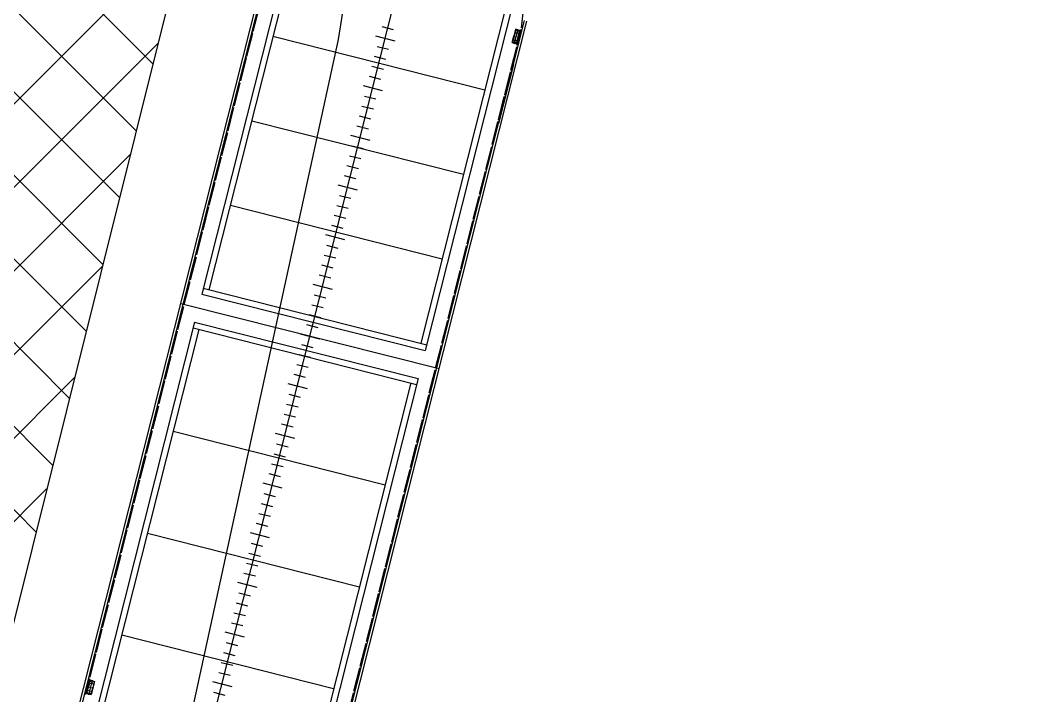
# Model space of a CAD drawing. Header units: metres. Extents: x 267365 to 277461, y 2088854 to 2108025.
# Drawn here: x 273053.7 to 273269.7, y 2095593.9 to 2095739.1 of the extents above; entities that cross this region are included whole.
import ezdxf

# ---------------------------------------------------------------- set-up
doc = ezdxf.new("R2010")
doc.units = ezdxf.units.M
doc.linetypes.add('ACAD_ISO02W100', pattern=[15, 12, -3])
doc.linetypes.add('DASHEDX2', pattern=[38.1, 25.4, -12.7])
doc.layers.add('PORT', color=5, linetype='Continuous')
doc.layers.add('village', color=3, linetype='Continuous')

msp = doc.modelspace()

# ---------------------------------------------------------------- linework, layer by layer
at = {"color": 30}
for p, q in [((273070.69, 2095491.76), (273148.8, 2095800.78)), ((273070.69, 2095491.76), (273148.8, 2095800.78)), ((273070.69, 2095491.76), (273148.8, 2095800.78)), ((273062.95, 2095578.02), (273107.17, 2095752.93)), ((273062.95, 2095578.02), (273107.17, 2095752.93)), ((273062.95, 2095578.02), (273107.17, 2095752.93)), ((273099.75, 2095721.35), (273107.7, 2095752.8)), ((273099.75, 2095721.35), (273107.7, 2095752.8)), ((273099.75, 2095721.35), (273107.7, 2095752.8)), ((273105.31, 2095743.34), (273102.11, 2095730.66)), ((273105.31, 2095743.34), (273102.11, 2095730.66)), ((273105.31, 2095743.34), (273102.11, 2095730.66)), ((273103.85, 2095736.68), (273105.1, 2095741.64)), ((273103.85, 2095736.68), (273105.1, 2095741.64)), ((273103.85, 2095736.68), (273105.1, 2095741.64)), ((273161.53, 2095737.44), (273162.11, 2095742.56)), ((273161.53, 2095737.44), (273162.11, 2095742.56)), ((273161.53, 2095737.44), (273162.11, 2095742.56)), ((273110.31, 2095531.65), (273162.69, 2095738.9)), ((273110.31, 2095531.65), (273162.69, 2095738.9)), ((273110.31, 2095531.65), (273162.69, 2095738.9)), ((273154.21, 2095707.58), (273162.16, 2095739.03)), ((273154.21, 2095707.58), (273162.16, 2095739.03)), ((273154.21, 2095707.58), (273162.16, 2095739.03)), ((273102.5, 2095731.34), (273103.75, 2095736.3)), ((273102.5, 2095731.34), (273103.75, 2095736.3)), ((273102.5, 2095731.34), (273103.75, 2095736.3)), ((273133.99, 2095737.02), (273131.53, 2095737.64)), ((273133.99, 2095737.02), (273131.53, 2095737.64)), ((273133.99, 2095737.02), (273131.53, 2095737.64)), ((273160.26, 2095737.07), (273159.55, 2095734.27)), ((273160.26, 2095737.07), (273159.55, 2095734.27)), ((273160.26, 2095737.07), (273159.55, 2095734.27)), ((273160.24, 2095737.12), (273159.88, 2095735.69)), ((273160.24, 2095737.12), (273159.88, 2095735.69)), ((273160.24, 2095737.12), (273159.88, 2095735.69)), ((273160.72, 2095737), (273160.24, 2095737.12)), ((273160.72, 2095737), (273160.24, 2095737.12)), ((273160.72, 2095737), (273160.24, 2095737.12)), ((273161.17, 2095736.84), (273160.26, 2095737.07)), ((273161.17, 2095736.84), (273160.26, 2095737.07)), ((273161.17, 2095736.84), (273160.26, 2095737.07)), ((273160.46, 2095734.04), (273161.17, 2095736.84)), ((273160.46, 2095734.04), (273161.17, 2095736.84)), ((273160.46, 2095734.04), (273161.17, 2095736.84)), ((273160.77, 2095736.64), (273160.51, 2095736.71)), ((273160.77, 2095736.64), (273160.51, 2095736.71)), ((273160.77, 2095736.64), (273160.51, 2095736.71)), ((273160.53, 2095733.71), (273161.38, 2095737.08)), ((273160.53, 2095733.71), (273161.38, 2095737.08)), ((273160.53, 2095733.71), (273161.38, 2095737.08)), ((273160.89, 2095736.91), (273160.54, 2095737)), ((273160.89, 2095736.91), (273160.54, 2095737)), ((273160.89, 2095736.91), (273160.54, 2095737)), ((273160.62, 2095733.69), (273161.47, 2095737.05)), ((273160.62, 2095733.69), (273161.47, 2095737.05)), ((273160.62, 2095733.69), (273161.47, 2095737.05)), ((273160.72, 2095737), (273161.2, 2095736.88)), ((273160.72, 2095737), (273161.2, 2095736.88)), ((273160.72, 2095737), (273161.2, 2095736.88)), ((273161.2, 2095736.88), (273160.84, 2095735.44)), ((273161.2, 2095736.88), (273160.84, 2095735.44)), ((273161.2, 2095736.88), (273160.84, 2095735.44)), ((273108.09, 2095735.62), (273153.65, 2095724.1)), ((273108.09, 2095735.62), (273153.65, 2095724.1)), ((273108.09, 2095735.62), (273153.65, 2095724.1)), ((273130.15, 2095735.72), (273134.29, 2095734.67)), ((273130.15, 2095735.72), (273134.29, 2095734.67)), ((273130.15, 2095735.72), (273134.29, 2095734.67)), ((273154.21, 2095707.58), (273161.13, 2095734.97)), ((273154.21, 2095707.58), (273161.13, 2095734.97)), ((273154.21, 2095707.58), (273161.13, 2095734.97)), ((273159.52, 2095734.25), (273159.88, 2095735.69)), ((273159.52, 2095734.25), (273159.88, 2095735.69)), ((273159.52, 2095734.25), (273159.88, 2095735.69)), ((273159.52, 2095734.25), (273160.48, 2095734.01)), ((273159.52, 2095734.25), (273160.48, 2095734.01)), ((273159.52, 2095734.25), (273160.48, 2095734.01)), ((273160.46, 2095734.04), (273159.55, 2095734.27)), ((273160.46, 2095734.04), (273159.55, 2095734.27)), ((273160.46, 2095734.04), (273159.55, 2095734.27)), ((273160.21, 2095734.42), (273159.95, 2095734.48)), ((273160.21, 2095734.42), (273159.95, 2095734.48)), ((273160.21, 2095734.42), (273159.95, 2095734.48)), ((273160.48, 2095734.01), (273160.84, 2095735.44)), ((273160.48, 2095734.01), (273160.84, 2095735.44)), ((273160.48, 2095734.01), (273160.84, 2095735.44)), ((273132.91, 2095732.75), (273130.45, 2095733.37)), ((273132.91, 2095732.75), (273130.45, 2095733.37)), ((273132.91, 2095732.75), (273130.45, 2095733.37)), ((273159.24, 2095728.36), (273160.49, 2095733.32)), ((273159.24, 2095728.36), (273160.49, 2095733.32)), ((273159.24, 2095728.36), (273160.49, 2095733.32)), ((273101.15, 2095726.01), (273102.4, 2095730.96)), ((273101.15, 2095726.01), (273102.4, 2095730.96)), ((273101.15, 2095726.01), (273102.4, 2095730.96)), ((273132.37, 2095730.61), (273129.91, 2095731.24)), ((273132.37, 2095730.61), (273129.91, 2095731.24)), ((273132.37, 2095730.61), (273129.91, 2095731.24)), ((273131.83, 2095728.48), (273129.37, 2095729.1)), ((273131.83, 2095728.48), (273129.37, 2095729.1)), ((273131.83, 2095728.48), (273129.37, 2095729.1)), ((273159.77, 2095729.58), (273156.56, 2095716.89)), ((273159.77, 2095729.58), (273156.56, 2095716.89)), ((273159.77, 2095729.58), (273156.56, 2095716.89)), ((273157.89, 2095723.02), (273159.14, 2095727.98)), ((273157.89, 2095723.02), (273159.14, 2095727.98)), ((273157.89, 2095723.02), (273159.14, 2095727.98)), ((273099.8, 2095720.67), (273101.05, 2095725.62)), ((273099.8, 2095720.67), (273101.05, 2095725.62)), ((273099.8, 2095720.67), (273101.05, 2095725.62)), ((273131.3, 2095726.34), (273128.83, 2095726.97)), ((273131.3, 2095726.34), (273128.83, 2095726.97)), ((273131.3, 2095726.34), (273128.83, 2095726.97)), ((273127.46, 2095725.04), (273131.59, 2095724)), ((273127.46, 2095725.04), (273131.59, 2095724)), ((273127.46, 2095725.04), (273131.59, 2095724)), ((273063.48, 2095577.83), (273099.76, 2095721.35)), ((273063.48, 2095577.83), (273099.76, 2095721.35)), ((273063.48, 2095577.83), (273099.76, 2095721.35)), ((273130.22, 2095722.07), (273127.75, 2095722.7)), ((273130.22, 2095722.07), (273127.75, 2095722.7)), ((273130.22, 2095722.07), (273127.75, 2095722.7)), ((273156.54, 2095717.68), (273157.79, 2095722.64)), ((273156.54, 2095717.68), (273157.79, 2095722.64)), ((273156.54, 2095717.68), (273157.79, 2095722.64)), ((273098.45, 2095715.33), (273099.7, 2095720.29)), ((273098.45, 2095715.33), (273099.7, 2095720.29)), ((273098.45, 2095715.33), (273099.7, 2095720.29)), ((273129.68, 2095719.94), (273127.21, 2095720.56)), ((273129.68, 2095719.94), (273127.21, 2095720.56)), ((273129.68, 2095719.94), (273127.21, 2095720.56)), ((273103.51, 2095717.47), (273149.06, 2095705.95)), ((273103.51, 2095717.47), (273149.06, 2095705.95)), ((273103.51, 2095717.47), (273149.06, 2095705.95)), ((273129.14, 2095717.8), (273126.67, 2095718.43)), ((273129.14, 2095717.8), (273126.67, 2095718.43)), ((273129.14, 2095717.8), (273126.67, 2095718.43)), ((273155.19, 2095712.35), (273156.45, 2095717.3)), ((273155.19, 2095712.35), (273156.45, 2095717.3)), ((273155.19, 2095712.35), (273156.45, 2095717.3)), ((273097.1, 2095709.99), (273098.36, 2095714.95)), ((273097.1, 2095709.99), (273098.36, 2095714.95)), ((273097.1, 2095709.99), (273098.36, 2095714.95)), ((273128.6, 2095715.67), (273126.13, 2095716.29)), ((273128.6, 2095715.67), (273126.13, 2095716.29)), ((273128.6, 2095715.67), (273126.13, 2095716.29)), ((273124.76, 2095714.37), (273128.89, 2095713.32)), ((273124.76, 2095714.37), (273128.89, 2095713.32)), ((273124.76, 2095714.37), (273128.89, 2095713.32)), ((273127.52, 2095711.4), (273125.05, 2095712.02)), ((273127.52, 2095711.4), (273125.05, 2095712.02)), ((273127.52, 2095711.4), (273125.05, 2095712.02)), ((273153.84, 2095707.01), (273155.1, 2095711.96)), ((273153.84, 2095707.01), (273155.1, 2095711.96)), ((273153.84, 2095707.01), (273155.1, 2095711.96)), ((273095.75, 2095704.65), (273097.01, 2095709.61)), ((273095.75, 2095704.65), (273097.01, 2095709.61)), ((273095.75, 2095704.65), (273097.01, 2095709.61)), ((273126.98, 2095709.26), (273124.51, 2095709.88)), ((273126.98, 2095709.26), (273124.51, 2095709.88)), ((273126.98, 2095709.26), (273124.51, 2095709.88)), ((273123.01, 2095584.15), (273154.21, 2095707.58)), ((273123.01, 2095584.15), (273154.21, 2095707.58)), ((273123.01, 2095584.15), (273154.21, 2095707.58)), ((273126.44, 2095707.13), (273123.97, 2095707.75)), ((273126.44, 2095707.13), (273123.97, 2095707.75)), ((273126.44, 2095707.13), (273123.97, 2095707.75)), ((273152.49, 2095701.67), (273153.75, 2095706.63)), ((273152.49, 2095701.67), (273153.75, 2095706.63)), ((273152.49, 2095701.67), (273153.75, 2095706.63)), ((273094.4, 2095699.31), (273095.66, 2095704.27)), ((273094.4, 2095699.31), (273095.66, 2095704.27)), ((273094.4, 2095699.31), (273095.66, 2095704.27)), ((273125.9, 2095704.99), (273123.43, 2095705.61)), ((273125.9, 2095704.99), (273123.43, 2095705.61)), ((273125.9, 2095704.99), (273123.43, 2095705.61)), ((273122.06, 2095703.69), (273126.19, 2095702.64)), ((273122.06, 2095703.69), (273126.19, 2095702.64)), ((273122.06, 2095703.69), (273126.19, 2095702.64)), ((273124.82, 2095700.72), (273122.35, 2095701.34)), ((273124.82, 2095700.72), (273122.35, 2095701.34)), ((273124.82, 2095700.72), (273122.35, 2095701.34)), ((273151.14, 2095696.33), (273152.4, 2095701.29)), ((273151.14, 2095696.33), (273152.4, 2095701.29)), ((273151.14, 2095696.33), (273152.4, 2095701.29)), ((273093.05, 2095693.98), (273094.31, 2095698.93)), ((273093.05, 2095693.98), (273094.31, 2095698.93)), ((273093.05, 2095693.98), (273094.31, 2095698.93)), ((273098.92, 2095699.32), (273144.47, 2095687.8)), ((273098.92, 2095699.32), (273144.47, 2095687.8)), ((273098.92, 2095699.32), (273144.47, 2095687.8)), ((273120.51, 2095574.26), (273151.71, 2095697.69)), ((273120.51, 2095574.26), (273151.71, 2095697.69)), ((273120.51, 2095574.26), (273151.71, 2095697.69)), ((273124.28, 2095698.58), (273121.81, 2095699.21)), ((273124.28, 2095698.58), (273121.81, 2095699.21)), ((273124.28, 2095698.58), (273121.81, 2095699.21)), ((273123.74, 2095696.45), (273121.27, 2095697.07)), ((273123.74, 2095696.45), (273121.27, 2095697.07)), ((273123.74, 2095696.45), (273121.27, 2095697.07)), ((273149.8, 2095690.99), (273151.05, 2095695.95)), ((273149.8, 2095690.99), (273151.05, 2095695.95)), ((273149.8, 2095690.99), (273151.05, 2095695.95)), ((273091.71, 2095688.64), (273092.96, 2095693.59)), ((273091.71, 2095688.64), (273092.96, 2095693.59)), ((273091.71, 2095688.64), (273092.96, 2095693.59)), ((273123.2, 2095694.31), (273120.73, 2095694.94)), ((273123.2, 2095694.31), (273120.73, 2095694.94)), ((273123.2, 2095694.31), (273120.73, 2095694.94)), ((273119.36, 2095693.01), (273123.49, 2095691.97)), ((273119.36, 2095693.01), (273123.49, 2095691.97)), ((273119.36, 2095693.01), (273123.49, 2095691.97)), ((273122.12, 2095690.04), (273119.65, 2095690.67)), ((273122.12, 2095690.04), (273119.65, 2095690.67)), ((273122.12, 2095690.04), (273119.65, 2095690.67)), ((273148.45, 2095685.65), (273149.7, 2095690.61)), ((273148.45, 2095685.65), (273149.7, 2095690.61)), ((273148.45, 2095685.65), (273149.7, 2095690.61)), ((273090.36, 2095683.3), (273091.62, 2095688.25)), ((273090.36, 2095683.3), (273091.62, 2095688.25)), ((273090.36, 2095683.3), (273091.62, 2095688.25)), ((273121.58, 2095687.91), (273119.11, 2095688.53)), ((273121.58, 2095687.91), (273119.11, 2095688.53)), ((273121.58, 2095687.91), (273119.11, 2095688.53)), ((273121.04, 2095685.77), (273118.57, 2095686.4)), ((273121.04, 2095685.77), (273118.57, 2095686.4)), ((273121.04, 2095685.77), (273118.57, 2095686.4)), ((273147.1, 2095680.32), (273148.35, 2095685.27)), ((273147.1, 2095680.32), (273148.35, 2095685.27)), ((273147.1, 2095680.32), (273148.35, 2095685.27)), ((273089.01, 2095677.96), (273090.27, 2095682.92)), ((273089.01, 2095677.96), (273090.27, 2095682.92)), ((273089.01, 2095677.96), (273090.27, 2095682.92)), ((273116.66, 2095682.34), (273120.79, 2095681.29)), ((273116.66, 2095682.34), (273120.79, 2095681.29)), ((273116.66, 2095682.34), (273120.79, 2095681.29)), ((273120.5, 2095683.64), (273118.03, 2095684.26)), ((273120.5, 2095683.64), (273118.03, 2095684.26)), ((273120.5, 2095683.64), (273118.03, 2095684.26)), ((273119.42, 2095679.37), (273116.95, 2095679.99)), ((273119.42, 2095679.37), (273116.95, 2095679.99)), ((273119.42, 2095679.37), (273116.95, 2095679.99)), ((273145.74, 2095674.98), (273146.99, 2095679.94)), ((273145.74, 2095674.98), (273146.99, 2095679.94)), ((273145.74, 2095674.98), (273146.99, 2095679.94)), ((273087.66, 2095672.62), (273088.92, 2095677.58)), ((273087.66, 2095672.62), (273088.92, 2095677.58)), ((273087.66, 2095672.62), (273088.92, 2095677.58)), ((273118.88, 2095677.23), (273116.42, 2095677.85)), ((273118.88, 2095677.23), (273116.42, 2095677.85)), ((273118.88, 2095677.23), (273116.42, 2095677.85)), ((273118.34, 2095675.1), (273115.88, 2095675.72)), ((273118.34, 2095675.1), (273115.88, 2095675.72)), ((273118.34, 2095675.1), (273115.88, 2095675.72)), ((273144.39, 2095669.64), (273145.64, 2095674.6)), ((273144.39, 2095669.64), (273145.64, 2095674.6)), ((273144.39, 2095669.64), (273145.64, 2095674.6)), ((273086.31, 2095667.28), (273087.57, 2095672.24)), ((273086.31, 2095667.28), (273087.57, 2095672.24)), ((273086.31, 2095667.28), (273087.57, 2095672.24)), ((273113.96, 2095671.66), (273118.1, 2095670.61)), ((273113.96, 2095671.66), (273118.1, 2095670.61)), ((273113.96, 2095671.66), (273118.1, 2095670.61)), ((273117.8, 2095672.96), (273115.34, 2095673.58)), ((273117.8, 2095672.96), (273115.34, 2095673.58)), ((273117.8, 2095672.96), (273115.34, 2095673.58)), ((273116.18, 2095666.55), (273113.72, 2095667.18)), ((273116.18, 2095666.55), (273113.72, 2095667.18)), ((273116.18, 2095666.55), (273113.72, 2095667.18)), ((273116.72, 2095668.69), (273114.26, 2095669.31)), ((273116.72, 2095668.69), (273114.26, 2095669.31)), ((273116.72, 2095668.69), (273114.26, 2095669.31)), ((273143.04, 2095664.3), (273144.29, 2095669.26)), ((273143.04, 2095664.3), (273144.29, 2095669.26)), ((273143.04, 2095664.3), (273144.29, 2095669.26)), ((273084.96, 2095661.94), (273086.22, 2095666.9)), ((273084.96, 2095661.94), (273086.22, 2095666.9)), ((273084.96, 2095661.94), (273086.22, 2095666.9)), ((273115.64, 2095664.42), (273113.18, 2095665.04)), ((273115.64, 2095664.42), (273113.18, 2095665.04)), ((273115.64, 2095664.42), (273113.18, 2095665.04)), ((273115.1, 2095662.28), (273112.64, 2095662.91)), ((273115.1, 2095662.28), (273112.64, 2095662.91)), ((273115.1, 2095662.28), (273112.64, 2095662.91)), ((273141.69, 2095658.96), (273142.95, 2095663.92)), ((273141.69, 2095658.96), (273142.95, 2095663.92)), ((273141.69, 2095658.96), (273142.95, 2095663.92)), ((273083.62, 2095656.61), (273084.87, 2095661.56)), ((273083.62, 2095656.61), (273084.87, 2095661.56)), ((273083.62, 2095656.61), (273084.87, 2095661.56)), ((273111.26, 2095660.98), (273115.4, 2095659.94)), ((273111.26, 2095660.98), (273115.4, 2095659.94)), ((273111.26, 2095660.98), (273115.4, 2095659.94)), ((273114.02, 2095658.01), (273111.56, 2095658.64)), ((273114.02, 2095658.01), (273111.56, 2095658.64)), ((273114.02, 2095658.01), (273111.56, 2095658.64)), ((273140.34, 2095653.63), (273141.6, 2095658.58)), ((273140.34, 2095653.63), (273141.6, 2095658.58)), ((273140.34, 2095653.63), (273141.6, 2095658.58)), ((273113.48, 2095655.88), (273111.02, 2095656.5)), ((273113.48, 2095655.88), (273111.02, 2095656.5)), ((273113.48, 2095655.88), (273111.02, 2095656.5)), ((273082.27, 2095651.27), (273083.52, 2095656.23)), ((273082.27, 2095651.27), (273083.52, 2095656.23)), ((273082.27, 2095651.27), (273083.52, 2095656.23)), ((273112.94, 2095653.74), (273110.48, 2095654.37)), ((273112.94, 2095653.74), (273110.48, 2095654.37)), ((273112.94, 2095653.74), (273110.48, 2095654.37)), ((273112.4, 2095651.61), (273109.94, 2095652.23)), ((273112.4, 2095651.61), (273109.94, 2095652.23)), ((273112.4, 2095651.61), (273109.94, 2095652.23)), ((273138.99, 2095648.29), (273140.25, 2095653.24)), ((273138.99, 2095648.29), (273140.25, 2095653.24)), ((273138.99, 2095648.29), (273140.25, 2095653.24)), ((273080.92, 2095645.93), (273082.17, 2095650.89)), ((273080.92, 2095645.93), (273082.17, 2095650.89)), ((273080.92, 2095645.93), (273082.17, 2095650.89)), ((273086.64, 2095650.74), (273132.19, 2095639.22)), ((273086.64, 2095650.74), (273132.19, 2095639.22)), ((273086.64, 2095650.74), (273132.19, 2095639.22)), ((273108.56, 2095650.31), (273112.7, 2095649.26)), ((273108.56, 2095650.31), (273112.7, 2095649.26)), ((273108.56, 2095650.31), (273112.7, 2095649.26)), ((273111.32, 2095647.34), (273108.86, 2095647.96)), ((273111.32, 2095647.34), (273108.86, 2095647.96)), ((273111.32, 2095647.34), (273108.86, 2095647.96)), ((273137.64, 2095642.95), (273138.9, 2095647.91)), ((273137.64, 2095642.95), (273138.9, 2095647.91)), ((273137.64, 2095642.95), (273138.9, 2095647.91)), ((273110.78, 2095645.2), (273108.32, 2095645.82)), ((273110.78, 2095645.2), (273108.32, 2095645.82)), ((273110.78, 2095645.2), (273108.32, 2095645.82)), ((273079.57, 2095640.59), (273080.82, 2095645.55)), ((273079.57, 2095640.59), (273080.82, 2095645.55)), ((273079.57, 2095640.59), (273080.82, 2095645.55)), ((273110.25, 2095643.07), (273107.78, 2095643.69)), ((273110.25, 2095643.07), (273107.78, 2095643.69)), ((273110.25, 2095643.07), (273107.78, 2095643.69)), ((273109.71, 2095640.93), (273107.24, 2095641.55)), ((273109.71, 2095640.93), (273107.24, 2095641.55)), ((273109.71, 2095640.93), (273107.24, 2095641.55)), ((273136.3, 2095637.61), (273137.55, 2095642.57)), ((273136.3, 2095637.61), (273137.55, 2095642.57)), ((273136.3, 2095637.61), (273137.55, 2095642.57)), ((273078.22, 2095635.25), (273079.47, 2095640.21)), ((273078.22, 2095635.25), (273079.47, 2095640.21)), ((273078.22, 2095635.25), (273079.47, 2095640.21)), ((273105.87, 2095639.63), (273110, 2095638.58)), ((273105.87, 2095639.63), (273110, 2095638.58)), ((273105.87, 2095639.63), (273110, 2095638.58)), ((273108.63, 2095636.66), (273106.16, 2095637.28)), ((273108.63, 2095636.66), (273106.16, 2095637.28)), ((273108.63, 2095636.66), (273106.16, 2095637.28)), ((273134.95, 2095632.27), (273136.2, 2095637.23)), ((273134.95, 2095632.27), (273136.2, 2095637.23)), ((273134.95, 2095632.27), (273136.2, 2095637.23)), ((273076.87, 2095629.91), (273078.12, 2095634.87)), ((273076.87, 2095629.91), (273078.12, 2095634.87)), ((273076.87, 2095629.91), (273078.12, 2095634.87)), ((273076.87, 2095629.91), (273078.12, 2095634.87)), ((273076.87, 2095629.91), (273078.12, 2095634.87)), ((273076.87, 2095629.91), (273078.12, 2095634.87)), ((273108.09, 2095634.52), (273105.62, 2095635.15)), ((273108.09, 2095634.52), (273105.62, 2095635.15)), ((273108.09, 2095634.52), (273105.62, 2095635.15)), ((273107.55, 2095632.39), (273105.08, 2095633.01)), ((273107.55, 2095632.39), (273105.08, 2095633.01)), ((273107.55, 2095632.39), (273105.08, 2095633.01)), ((273107.01, 2095630.25), (273104.54, 2095630.88)), ((273107.01, 2095630.25), (273104.54, 2095630.88)), ((273107.01, 2095630.25), (273104.54, 2095630.88)), ((273133.6, 2095626.93), (273134.85, 2095631.89)), ((273133.6, 2095626.93), (273134.85, 2095631.89)), ((273133.6, 2095626.93), (273134.85, 2095631.89)), ((273075.52, 2095624.58), (273076.77, 2095629.53)), ((273075.52, 2095624.58), (273076.77, 2095629.53)), ((273075.52, 2095624.58), (273076.77, 2095629.53)), ((273081.11, 2095628.85), (273126.66, 2095617.33)), ((273081.11, 2095628.85), (273126.66, 2095617.33)), ((273081.11, 2095628.85), (273126.66, 2095617.33)), ((273103.17, 2095628.95), (273107.3, 2095627.91)), ((273103.17, 2095628.95), (273107.3, 2095627.91)), ((273103.17, 2095628.95), (273107.3, 2095627.91)), ((273105.93, 2095625.98), (273103.46, 2095626.61)), ((273105.93, 2095625.98), (273103.46, 2095626.61)), ((273105.93, 2095625.98), (273103.46, 2095626.61)), ((273132.25, 2095621.6), (273133.5, 2095626.55)), ((273132.25, 2095621.6), (273133.5, 2095626.55)), ((273132.25, 2095621.6), (273133.5, 2095626.55)), ((273074.17, 2095619.24), (273075.42, 2095624.2)), ((273074.17, 2095619.24), (273075.42, 2095624.2)), ((273074.17, 2095619.24), (273075.42, 2095624.2)), ((273105.39, 2095623.85), (273102.92, 2095624.47)), ((273105.39, 2095623.85), (273102.92, 2095624.47)), ((273105.39, 2095623.85), (273102.92, 2095624.47)), ((273104.85, 2095621.71), (273102.38, 2095622.34)), ((273104.85, 2095621.71), (273102.38, 2095622.34)), ((273104.85, 2095621.71), (273102.38, 2095622.34)), ((273104.31, 2095619.58), (273101.84, 2095620.2)), ((273104.31, 2095619.58), (273101.84, 2095620.2)), ((273104.31, 2095619.58), (273101.84, 2095620.2)), ((273130.9, 2095616.26), (273132.15, 2095621.22)), ((273130.9, 2095616.26), (273132.15, 2095621.22)), ((273130.9, 2095616.26), (273132.15, 2095621.22)), ((273130.9, 2095616.26), (273132.15, 2095621.22)), ((273130.9, 2095616.26), (273132.15, 2095621.22)), ((273130.9, 2095616.26), (273132.15, 2095621.22)), ((273072.82, 2095613.9), (273074.07, 2095618.86)), ((273072.82, 2095613.9), (273074.07, 2095618.86)), ((273072.82, 2095613.9), (273074.07, 2095618.86)), ((273100.47, 2095618.28), (273104.6, 2095617.23)), ((273100.47, 2095618.28), (273104.6, 2095617.23)), ((273100.47, 2095618.28), (273104.6, 2095617.23)), ((273103.23, 2095615.31), (273100.76, 2095615.93)), ((273103.23, 2095615.31), (273100.76, 2095615.93)), ((273103.23, 2095615.31), (273100.76, 2095615.93)), ((273129.55, 2095610.92), (273130.8, 2095615.88)), ((273129.55, 2095610.92), (273130.8, 2095615.88)), ((273129.55, 2095610.92), (273130.8, 2095615.88)), ((273071.47, 2095608.56), (273072.72, 2095613.52)), ((273071.47, 2095608.56), (273072.72, 2095613.52)), ((273071.47, 2095608.56), (273072.72, 2095613.52)), ((273102.69, 2095613.17), (273100.22, 2095613.79)), ((273102.69, 2095613.17), (273100.22, 2095613.79)), ((273102.69, 2095613.17), (273100.22, 2095613.79)), ((273102.15, 2095611.04), (273099.68, 2095611.66)), ((273102.15, 2095611.04), (273099.68, 2095611.66)), ((273102.15, 2095611.04), (273099.68, 2095611.66)), ((273101.61, 2095608.9), (273099.14, 2095609.52)), ((273101.61, 2095608.9), (273099.14, 2095609.52)), ((273101.61, 2095608.9), (273099.14, 2095609.52)), ((273128.2, 2095605.58), (273129.45, 2095610.54)), ((273128.2, 2095605.58), (273129.45, 2095610.54)), ((273128.2, 2095605.58), (273129.45, 2095610.54)), ((273070.12, 2095603.22), (273071.38, 2095608.18)), ((273070.12, 2095603.22), (273071.38, 2095608.18)), ((273070.12, 2095603.22), (273071.38, 2095608.18)), ((273075.58, 2095606.96), (273121.13, 2095595.45)), ((273075.58, 2095606.96), (273121.13, 2095595.45)), ((273075.58, 2095606.96), (273121.13, 2095595.45)), ((273097.77, 2095607.6), (273101.9, 2095606.55)), ((273097.77, 2095607.6), (273101.9, 2095606.55)), ((273097.77, 2095607.6), (273101.9, 2095606.55)), ((273100.53, 2095604.63), (273098.06, 2095605.25)), ((273100.53, 2095604.63), (273098.06, 2095605.25)), ((273100.53, 2095604.63), (273098.06, 2095605.25)), ((273126.85, 2095600.24), (273128.1, 2095605.2)), ((273126.85, 2095600.24), (273128.1, 2095605.2)), ((273126.85, 2095600.24), (273128.1, 2095605.2)), ((273068.77, 2095597.88), (273070.03, 2095602.84)), ((273068.77, 2095597.88), (273070.03, 2095602.84)), ((273068.77, 2095597.88), (273070.03, 2095602.84)), ((273099.99, 2095602.49), (273097.52, 2095603.12)), ((273099.99, 2095602.49), (273097.52, 2095603.12)), ((273099.99, 2095602.49), (273097.52, 2095603.12)), ((273099.45, 2095600.36), (273096.98, 2095600.98)), ((273099.45, 2095600.36), (273096.98, 2095600.98)), ((273099.45, 2095600.36), (273096.98, 2095600.98)), ((273098.91, 2095598.22), (273096.44, 2095598.85)), ((273098.91, 2095598.22), (273096.44, 2095598.85)), ((273098.91, 2095598.22), (273096.44, 2095598.85)), ((273125.5, 2095594.9), (273126.75, 2095599.86)), ((273125.5, 2095594.9), (273126.75, 2095599.86)), ((273125.5, 2095594.9), (273126.75, 2095599.86)), ((273067.79, 2095594.15), (273068.64, 2095597.52)), ((273067.79, 2095594.15), (273068.64, 2095597.52)), ((273067.79, 2095594.15), (273068.64, 2095597.52)), ((273067.88, 2095594.13), (273068.73, 2095597.5)), ((273067.88, 2095594.13), (273068.73, 2095597.5)), ((273067.88, 2095594.13), (273068.73, 2095597.5)), ((273068.1, 2095594.39), (273068.81, 2095597.19)), ((273068.1, 2095594.39), (273068.81, 2095597.19)), ((273068.1, 2095594.39), (273068.81, 2095597.19)), ((273068.79, 2095597.24), (273068.43, 2095595.8)), ((273068.79, 2095597.24), (273068.43, 2095595.8)), ((273068.79, 2095597.24), (273068.43, 2095595.8)), ((273069.27, 2095597.11), (273068.79, 2095597.24)), ((273069.27, 2095597.11), (273068.79, 2095597.24)), ((273069.27, 2095597.11), (273068.79, 2095597.24)), ((273068.81, 2095597.19), (273069.71, 2095596.96)), ((273068.81, 2095597.19), (273069.71, 2095596.96)), ((273068.81, 2095597.19), (273069.71, 2095596.96)), ((273069.71, 2095596.96), (273069.01, 2095594.16)), ((273069.71, 2095596.96), (273069.01, 2095594.16)), ((273069.71, 2095596.96), (273069.01, 2095594.16)), ((273069.06, 2095596.83), (273069.32, 2095596.76)), ((273069.06, 2095596.83), (273069.32, 2095596.76)), ((273069.06, 2095596.83), (273069.32, 2095596.76)), ((273069.09, 2095597.12), (273069.43, 2095597.03)), ((273069.09, 2095597.12), (273069.43, 2095597.03)), ((273069.09, 2095597.12), (273069.43, 2095597.03)), ((273069.27, 2095597.11), (273069.75, 2095596.99)), ((273069.27, 2095597.11), (273069.75, 2095596.99)), ((273069.27, 2095597.11), (273069.75, 2095596.99)), ((273069.75, 2095596.99), (273069.39, 2095595.56)), ((273069.75, 2095596.99), (273069.39, 2095595.56)), ((273069.75, 2095596.99), (273069.39, 2095595.56)), ((273095.07, 2095596.92), (273099.21, 2095595.88)), ((273095.07, 2095596.92), (273099.21, 2095595.88)), ((273095.07, 2095596.92), (273099.21, 2095595.88)), ((273068.07, 2095594.37), (273068.43, 2095595.8)), ((273068.07, 2095594.37), (273068.43, 2095595.8)), ((273068.07, 2095594.37), (273068.43, 2095595.8)), ((273069.03, 2095594.13), (273068.07, 2095594.37)), ((273069.03, 2095594.13), (273068.07, 2095594.37)), ((273069.03, 2095594.13), (273068.07, 2095594.37)), ((273068.1, 2095594.39), (273069.01, 2095594.16)), ((273068.1, 2095594.39), (273069.01, 2095594.16)), ((273068.1, 2095594.39), (273069.01, 2095594.16)), ((273068.5, 2095594.6), (273068.76, 2095594.53)), ((273068.5, 2095594.6), (273068.76, 2095594.53)), ((273068.5, 2095594.6), (273068.76, 2095594.53)), ((273069.03, 2095594.13), (273069.39, 2095595.56)), ((273069.03, 2095594.13), (273069.39, 2095595.56)), ((273069.03, 2095594.13), (273069.39, 2095595.56)), ((273097.83, 2095593.95), (273095.37, 2095594.58)), ((273097.83, 2095593.95), (273095.37, 2095594.58)), ((273097.83, 2095593.95), (273095.37, 2095594.58)), ((273124.15, 2095589.57), (273125.4, 2095594.52)), ((273124.15, 2095589.57), (273125.4, 2095594.52)), ((273124.15, 2095589.57), (273125.4, 2095594.52))]:
    msp.add_line(p, q, dxfattribs=at)
at = {"color": 30, "ltscale": 100}
for p, q in [((273111.75, 2095755.33), (273092.77, 2095680.23)), ((273111.75, 2095755.33), (273092.77, 2095680.23)), ((273111.75, 2095755.33), (273092.77, 2095680.23)), ((273112.68, 2095753.77), (273094.33, 2095681.16)), ((273112.68, 2095753.77), (273094.33, 2095681.16)), ((273112.68, 2095753.77), (273094.33, 2095681.16)), ((273159.8, 2095743.18), (273140.82, 2095668.09)), ((273159.8, 2095743.18), (273140.82, 2095668.09)), ((273159.8, 2095743.18), (273140.82, 2095668.09)), ((273158.24, 2095742.25), (273139.89, 2095669.65)), ((273158.24, 2095742.25), (273139.89, 2095669.65)), ((273158.24, 2095742.25), (273139.89, 2095669.65)), ((273092.77, 2095680.23), (273140.82, 2095668.09)), ((273092.77, 2095680.23), (273140.82, 2095668.09)), ((273092.77, 2095680.23), (273140.82, 2095668.09)), ((273093.09, 2095681.48), (273141.13, 2095669.34)), ((273093.09, 2095681.48), (273141.13, 2095669.34)), ((273093.09, 2095681.48), (273141.13, 2095669.34)), ((273091.24, 2095674.18), (273068.48, 2095584.14)), ((273091.24, 2095674.18), (273068.48, 2095584.14)), ((273091.24, 2095674.18), (273068.48, 2095584.14)), ((273091.24, 2095674.18), (273139.29, 2095662.04)), ((273091.24, 2095674.18), (273139.29, 2095662.04)), ((273091.24, 2095674.18), (273139.29, 2095662.04)), ((273092.17, 2095672.62), (273070.04, 2095585.08)), ((273092.17, 2095672.62), (273070.04, 2095585.08)), ((273092.17, 2095672.62), (273070.04, 2095585.08)), ((273090.93, 2095672.94), (273138.97, 2095660.79)), ((273090.93, 2095672.94), (273138.97, 2095660.79)), ((273090.93, 2095672.94), (273138.97, 2095660.79)), ((273137.73, 2095661.11), (273115.6, 2095573.56)), ((273137.73, 2095661.11), (273115.6, 2095573.56)), ((273137.73, 2095661.11), (273115.6, 2095573.56)), ((273139.29, 2095662.04), (273116.53, 2095572)), ((273139.29, 2095662.04), (273116.53, 2095572)), ((273139.29, 2095662.04), (273116.53, 2095572))]:
    msp.add_line(p, q, dxfattribs=at)
at = {"color": 30, "linetype": 'DASHEDX2'}
for p, q in [((273159.96, 2095733.98), (273160.76, 2095737.14)), ((273159.96, 2095733.98), (273160.76, 2095737.14)), ((273159.96, 2095733.98), (273160.76, 2095737.14)), ((273159.98, 2095736.51), (273161.16, 2095736.21)), ((273159.98, 2095736.51), (273161.16, 2095736.21)), ((273159.98, 2095736.51), (273161.16, 2095736.21)), ((273160.3, 2095736.93), (273160.42, 2095736.9)), ((273160.3, 2095736.93), (273160.42, 2095736.9)), ((273160.3, 2095736.93), (273160.42, 2095736.9)), ((273160.37, 2095736.97), (273160.35, 2095736.86)), ((273160.37, 2095736.97), (273160.35, 2095736.86)), ((273160.37, 2095736.97), (273160.35, 2095736.86)), ((273161.07, 2095736.73), (273160.96, 2095736.76)), ((273161.07, 2095736.73), (273160.96, 2095736.76)), ((273161.07, 2095736.73), (273160.96, 2095736.76)), ((273161.03, 2095736.8), (273161, 2095736.69)), ((273161.03, 2095736.8), (273161, 2095736.69)), ((273161.03, 2095736.8), (273161, 2095736.69)), ((273159.58, 2095734.91), (273160.74, 2095734.62)), ((273159.58, 2095734.91), (273160.74, 2095734.62)), ((273159.58, 2095734.91), (273160.74, 2095734.62)), ((273159.65, 2095734.38), (273159.77, 2095734.35)), ((273159.65, 2095734.38), (273159.77, 2095734.35)), ((273159.65, 2095734.38), (273159.77, 2095734.35)), ((273159.69, 2095734.31), (273159.72, 2095734.42)), ((273159.69, 2095734.31), (273159.72, 2095734.42)), ((273159.69, 2095734.31), (273159.72, 2095734.42)), ((273159.97, 2095735.65), (273160.09, 2095735.63)), ((273159.97, 2095735.65), (273160.09, 2095735.63)), ((273159.97, 2095735.65), (273160.09, 2095735.63)), ((273160.02, 2095735.58), (273160.04, 2095735.69)), ((273160.02, 2095735.58), (273160.04, 2095735.69)), ((273160.02, 2095735.58), (273160.04, 2095735.69)), ((273160.42, 2095734.18), (273160.31, 2095734.21)), ((273160.42, 2095734.18), (273160.31, 2095734.21)), ((273160.42, 2095734.18), (273160.31, 2095734.21)), ((273160.35, 2095734.14), (273160.38, 2095734.25)), ((273160.35, 2095734.14), (273160.38, 2095734.25)), ((273160.35, 2095734.14), (273160.38, 2095734.25)), ((273160.75, 2095735.46), (273160.63, 2095735.49)), ((273160.75, 2095735.46), (273160.63, 2095735.49)), ((273160.75, 2095735.46), (273160.63, 2095735.49)), ((273160.67, 2095735.42), (273160.7, 2095735.53)), ((273160.67, 2095735.42), (273160.7, 2095735.53)), ((273160.67, 2095735.42), (273160.7, 2095735.53)), ((273068.51, 2095594.09), (273069.31, 2095597.26)), ((273068.51, 2095594.09), (273069.31, 2095597.26)), ((273068.51, 2095594.09), (273069.31, 2095597.26)), ((273069.69, 2095596.34), (273068.51, 2095596.63)), ((273069.69, 2095596.34), (273068.51, 2095596.63)), ((273069.69, 2095596.34), (273068.51, 2095596.63)), ((273068.84, 2095597.05), (273068.95, 2095597.02)), ((273068.84, 2095597.05), (273068.95, 2095597.02)), ((273068.84, 2095597.05), (273068.95, 2095597.02)), ((273068.91, 2095597.09), (273068.88, 2095596.98)), ((273068.91, 2095597.09), (273068.88, 2095596.98)), ((273068.91, 2095597.09), (273068.88, 2095596.98)), ((273069.61, 2095596.85), (273069.49, 2095596.88)), ((273069.61, 2095596.85), (273069.49, 2095596.88)), ((273069.61, 2095596.85), (273069.49, 2095596.88)), ((273069.57, 2095596.93), (273069.54, 2095596.81)), ((273069.57, 2095596.93), (273069.54, 2095596.81)), ((273069.57, 2095596.93), (273069.54, 2095596.81)), ((273069.29, 2095594.73), (273068.13, 2095595.03)), ((273069.29, 2095594.73), (273068.13, 2095595.03)), ((273069.29, 2095594.73), (273068.13, 2095595.03)), ((273068.2, 2095594.5), (273068.31, 2095594.47)), ((273068.2, 2095594.5), (273068.31, 2095594.47)), ((273068.2, 2095594.5), (273068.31, 2095594.47)), ((273068.24, 2095594.43), (273068.27, 2095594.54)), ((273068.24, 2095594.43), (273068.27, 2095594.54)), ((273068.24, 2095594.43), (273068.27, 2095594.54)), ((273068.52, 2095595.77), (273068.64, 2095595.74)), ((273068.52, 2095595.77), (273068.64, 2095595.74)), ((273068.52, 2095595.77), (273068.64, 2095595.74)), ((273068.56, 2095595.7), (273068.59, 2095595.81)), ((273068.56, 2095595.7), (273068.59, 2095595.81)), ((273068.56, 2095595.7), (273068.59, 2095595.81)), ((273068.97, 2095594.3), (273068.86, 2095594.33)), ((273068.97, 2095594.3), (273068.86, 2095594.33)), ((273068.97, 2095594.3), (273068.86, 2095594.33)), ((273068.9, 2095594.26), (273068.93, 2095594.37)), ((273068.9, 2095594.26), (273068.93, 2095594.37)), ((273068.9, 2095594.26), (273068.93, 2095594.37)), ((273069.29, 2095595.58), (273069.18, 2095595.61)), ((273069.29, 2095595.58), (273069.18, 2095595.61)), ((273069.29, 2095595.58), (273069.18, 2095595.61)), ((273069.22, 2095595.53), (273069.25, 2095595.65)), ((273069.22, 2095595.53), (273069.25, 2095595.65)), ((273069.22, 2095595.53), (273069.25, 2095595.65))]:
    msp.add_line(p, q, dxfattribs=at)
at = {"color": 30, "linetype": 'ByBlock'}
for p, q in [((273160.48, 2095734.01), (273161.2, 2095736.88)), ((273160.48, 2095734.01), (273161.2, 2095736.88)), ((273160.48, 2095734.01), (273161.2, 2095736.88)), ((273068.07, 2095594.37), (273068.79, 2095597.24)), ((273068.07, 2095594.37), (273068.79, 2095597.24)), ((273068.07, 2095594.37), (273068.79, 2095597.24))]:
    msp.add_line(p, q, dxfattribs=at)
at = {"color": 30, "linetype": 'ACAD_ISO02W100', "ltscale": 60}
msp.add_line((273143.79, 2095664.12), (273088.27, 2095678.15), dxfattribs=at)
msp.add_line((273143.79, 2095664.12), (273088.27, 2095678.15), dxfattribs=at)
msp.add_line((273143.79, 2095664.12), (273088.27, 2095678.15), dxfattribs=at)
at = {"layer": 'PORT'}
msp.add_line((273270.19, 2096480.51), (272918, 2095073.21), dxfattribs=at)
at = {"layer": 'PORT', "linetype": 'Continuous'}
for p, q in [((273082.29, 2095729.67), (272973.3, 2095838.66)), ((273078.69, 2095715.31), (272969.74, 2095824.26)), ((273075.1, 2095700.94), (272966.19, 2095809.85)), ((273071.5, 2095686.58), (272962.63, 2095795.45)), ((273067.91, 2095672.21), (272959.07, 2095781.05)), ((273064.31, 2095657.85), (272955.51, 2095766.65)), ((272908.79, 2095577.49), (273089.4, 2095758.11)), ((273060.72, 2095643.48), (272951.95, 2095752.24)), ((273057.12, 2095629.11), (272948.4, 2095737.84)), ((272902.89, 2095553.64), (273083.41, 2095734.15)), ((272897, 2095529.78), (273077.41, 2095710.2)), ((272891.11, 2095505.93), (273071.42, 2095686.24)), ((272885.22, 2095482.08), (273065.42, 2095662.28)), ((272879.33, 2095458.23), (273059.43, 2095638.33))]:
    msp.add_line(p, q, dxfattribs=at)
at = {"layer": 'village', "color": 3}
for p, q in [((273137.05, 2095831.48), (273122.13, 2095734.94)), ((273122.13, 2095734.94), (273055.09, 2095427.32))]:
    msp.add_line(p, q, dxfattribs=at)

doc.saveas('drawing.dxf')
